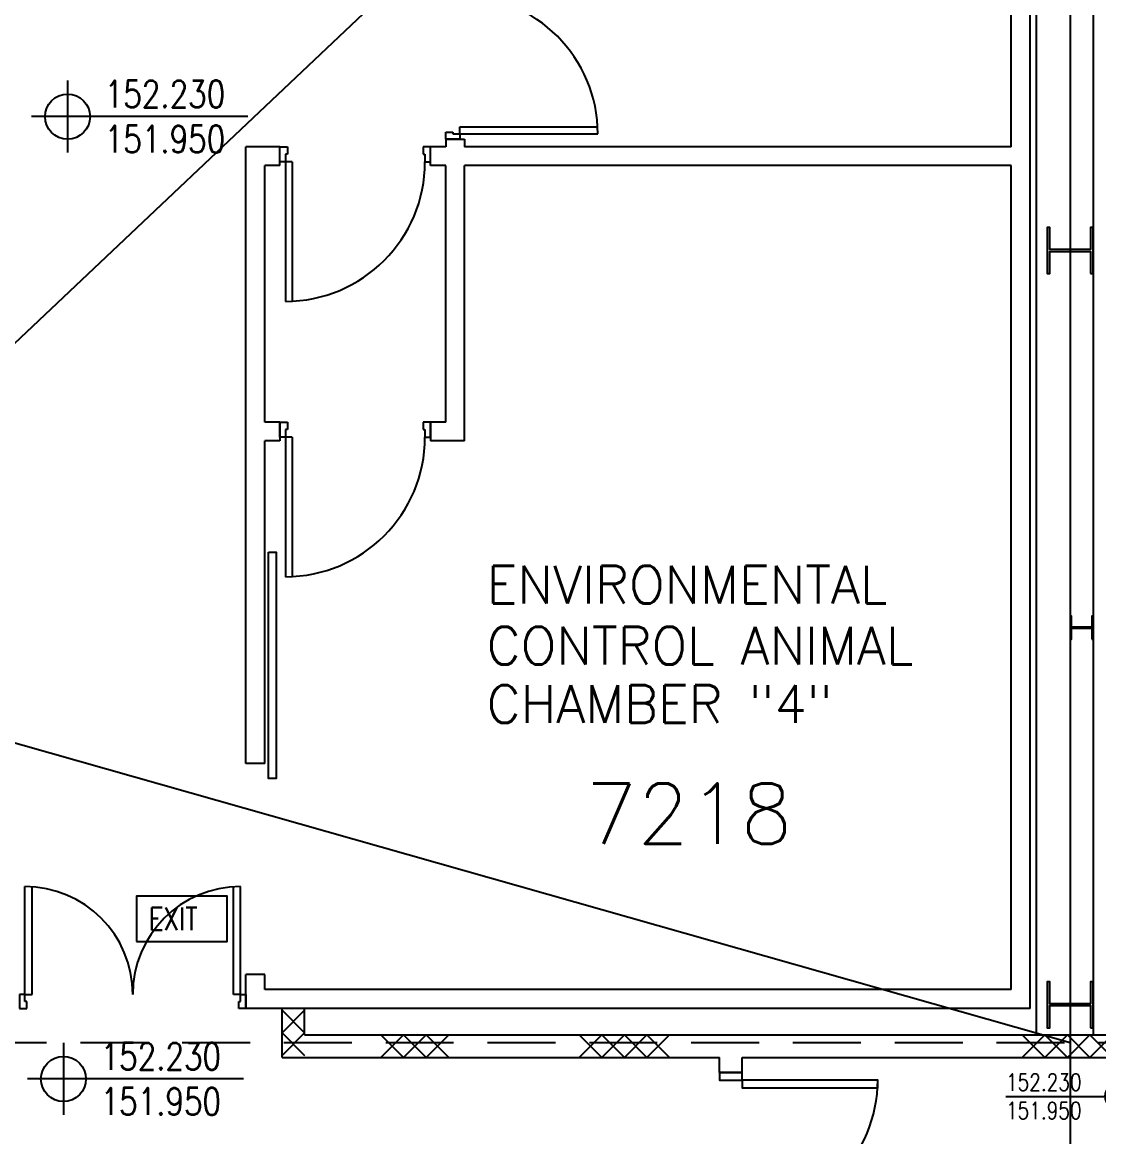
# Model space of a CAD drawing. Header units: millimetres. Extents: x -68474 to 336725, y -113450 to 40976.
# Drawn here: x 119053 to 126190, y -71875 to -64487 of the extents above; entities that cross this region are included whole.
import ezdxf

# ---------------------------------------------------------------- set-up
doc = ezdxf.new("R2010")
doc.units = ezdxf.units.MM
doc.header["$LTSCALE"] = 900
doc.linetypes.add('s5152a$0$DASHED', pattern=[0.75, 0.5, -0.25])
for name, color, linetype in [('s5152a$0$12', 7, 'Continuous'), ('s5152a$0$23', 7, 'Continuous'), ('s5152a$0$30', 7, 'Continuous'), ('s5152a$0$35', 7, 'Continuous'), ('s5152a$0$45', 7, 'Continuous'), ('s5152a$0$56', 7, 'Continuous'), ('s5152a$0$BLOCK', 2, 'Continuous'), ('s5152a$0$ELE', 13, 'Continuous'), ('s5152a$0$INNER', 4, 'Continuous'), ('s5152a$0$MGI-HAT', 7, 'Continuous'), ('s5152a$0$ROOM-NO', 4, 'Continuous'), ('s5152a$0$ST-POST', 5, 'Continuous'), ('s5152a$0$STEP', 15, 'Continuous')]:
    doc.layers.add(name, color=color, linetype=linetype)
doc.styles.add('s5152a$0$ROMANS', font='ROMANS', dxfattribs={"height": 0.2})
doc.styles.add('s5152a$0$STANDARD', font='SIMPLEX')

# ---------------------------------------------------------------- blocks, each defined once
blk = doc.blocks.new('s5152a$0$LEVEL')
at = {"layer": 's5152a$0$35', "linetype": 'Continuous'}
for p, q in [((0, 0.2), (0, -0.2)), ((1, 0), (-0.2, 0))]:
    blk.add_line(p, q, dxfattribs=at)
blk.add_circle((0, 0), 0.125, dxfattribs=at)
at = {"layer": 's5152a$0$35', "linetype": 'Continuous', "style": 's5152a$0$STANDARD', "width": 0.8}
for tag, p in [('TAG2', (0.2063, 0.05)), ('TAG1', (0.2063, -0.2))]:
    blk.add_attdef(tag, p, '', height=0.15, dxfattribs=at)
blk = doc.blocks.new('s5152a$0$DDR1525')
for p, q in [((37.5, 100), (37.5, 862.5)), ((87.5, 100), (87.5, 862.5)), ((1512.5, 100), (1512.5, 862.5)), ((1562.5, 100), (1562.5, 862.5)), ((0, 100), (0, 0)), ((37.5, 100), (0, 100)), ((37.5, 50), (37.5, 100)), ((37.5, 100), (87.5, 100)), ((1562.5, 100), (1512.5, 100)), ((1562.5, 100), (1600, 100)), ((1562.5, 50), (1562.5, 100)), ((1600, 100), (1600, 0)), ((0, 0), (50, 0)), ((50, 50), (37.5, 50)), ((50, 0), (50, 50)), ((1550, 50), (1562.5, 50)), ((1550, 0), (1550, 50)), ((1600, 0), (1550, 0))]:
    blk.add_line(p, q)
for centre, start, end in [((37.5, 100), 0, 90), ((1562.5, 100), 90, 180)]:
    blk.add_arc(centre, 762.5, start, end)
blk = doc.blocks.new('s5152a$0$DR1600')
at = {"layer": 's5152a$0$30', "linetype": 'Continuous'}
for points in [[(-1550, 150), (-1500, 150), (-1500, 1050), (-1550, 1050)], [(-50, 150), (-100, 150), (-100, 750), (-50, 750)], [(-1600, 0), (-1550, 0), (-1550, 150), (-1600, 150)], [(-50, 0), (0, 0), (0, 150), (-50, 150)]]:
    blk.add_lwpolyline(points, close=True, dxfattribs=at)
for centre, radius, start, end in [((-1550, 150), 900, 0, 90), ((-50, 150), 600, 90, 179.99999)]:
    blk.add_arc(centre, radius, start, end, dxfattribs=at)
blk = doc.blocks.new('s5152a$0$EXIT')
at = {"layer": 's5152a$0$56', "color": 1, "linetype": 'Continuous'}
blk.add_lwpolyline([(0, 0), (0.6, 0), (0.6, 0.3), (0, 0.3)], close=True, dxfattribs=at)
at = {"layer": 's5152a$0$56', "color": 1, "linetype": 'Continuous', "style": 's5152a$0$STANDARD', "width": 0.8}
blk.add_text('EXIT', height=0.15, dxfattribs=at).set_placement((0.0816, 0.0747))
blk = doc.blocks.new('s5152a$0$DR925')
for p, q in [((918.5, 100), (918.5, 1025)), ((962.5, 100), (962.5, 1025)), ((0, 100), (0, 0)), ((37.5, 100), (0, 100)), ((37.5, 50), (37.5, 100)), ((918.5, 100), (962.5, 100)), ((962.5, 100), (1000, 100)), ((962.5, 50), (962.5, 100)), ((1000, 100), (1000, 0)), ((0, 0), (50, 0)), ((50, 50), (37.5, 50)), ((50, 0), (50, 50)), ((950, 50), (962.5, 50)), ((950, 0), (950, 50)), ((1000, 0), (950, 0))]:
    blk.add_line(p, q)
blk.add_arc((962.5, 100), 925, 90, 180)

msp = doc.modelspace()

# ---------------------------------------------------------------- linework, layer by layer
at = {"layer": 's5152a$0$12', "color": 8, "linetype": 'Continuous'}
for p, q in [((116929.5, -68573.4), (125999.9, -59999.9)), ((116929.5, -68676.4), (126000.1, -71250))]:
    msp.add_line(p, q, dxfattribs=at)
at = {"layer": 's5152a$0$23', "color": 3, "linetype": 's5152a$0$DASHED'}
msp.add_lwpolyline([(129655, -71250), (129655, -73399.9), (113363.1, -73399.9), (113363.1, -71250)], close=True, dxfattribs=at)
at = {"layer": 's5152a$0$30'}
for p, q in [((121860.54762, -65262.4), (121860.54762, -65215.525)), ((121860.54762, -65215.525), (121907.42262, -65215.525)), ((121907.42262, -65215.525), (121907.42262, -65227.24375)), ((121907.42262, -65227.24375), (121954.29762, -65227.24375)), ((121954.29762, -65180.36875), (122869.14137, -65180.36875)), ((121954.29762, -65227.24375), (121954.29762, -65180.36875)), ((121954.29762, -65227.24375), (122869.14137, -65227.24375)), ((121954.29762, -65227.24375), (121954.29762, -65262.4)), ((121954.29762, -65262.4), (121860.54762, -65262.4))]:
    msp.add_line(p, q, dxfattribs=at)
at = {"layer": 's5152a$0$30', "color": 11}
msp.add_lwpolyline([(120685.54762, -67999.9), (120735.54762, -67999.9), (120735.54762, -69499.9), (120685.54762, -69499.9)], close=True, dxfattribs=at)
at = {"layer": 's5152a$0$30'}
msp.add_arc((121954.29762, -65227.24375), 914.84375, 0, 90, dxfattribs=at)
at = {"layer": 's5152a$0$45', "color": 8, "linetype": 'Continuous'}
for p, q in [((126000.1, -43170), (126000.1, -71250)), ((126000.1, -71250), (126000.1, -73299.9))]:
    msp.add_line(p, q, dxfattribs=at)
at = {"layer": 's5152a$0$BLOCK'}
for p, q in [((120775.1, -71349.9), (120775.1, -71024.9)), ((120925.1, -71024.9), (120775.1, -71024.9)), ((120925.1, -71199.9), (120925.1, -71024.9)), ((120925.1, -71199.9), (126325.1, -71199.9)), ((120775.1, -71349.9), (123675.1, -71349.9)), ((123675.1, -71449.9), (123675.1, -71349.9)), ((123825.1, -71349.9), (126325.1, -71349.9)), ((123825.1, -71449.9), (123825.1, -71349.9)), ((123675.1, -71449.9), (123825.1, -71449.9))]:
    msp.add_line(p, q, dxfattribs=at)
at = {"layer": 's5152a$0$ELE'}
msp.add_line((126152.6, -58347.4), (126152.6, -71199.9), dxfattribs=at)
at = {"layer": 's5152a$0$INNER'}
for p, q in [((120775.1, -71186.91305), (120925.1, -71036.91305)), ((120925.1, -71186.91305), (120775.1, -71036.91305)), ((120925.1, -71186.91305), (120775.1, -71336.91305)), ((120775.1, -71186.91305), (120925.1, -71336.91305)), ((121430.15916, -71349.9), (121580.15916, -71199.9)), ((121580.15916, -71349.9), (121430.15916, -71199.9)), ((121580.15916, -71349.9), (121730.15916, -71199.9)), ((121730.15916, -71349.9), (121580.15916, -71199.9)), ((121730.15916, -71349.9), (121880.15916, -71199.9)), ((121880.15916, -71349.9), (121730.15916, -71199.9)), ((122895.1, -71349.9), (122745.1, -71199.9)), ((122745.1, -71349.9), (122895.1, -71199.9)), ((123045.1, -71349.9), (122895.1, -71199.9)), ((122895.1, -71349.9), (123045.1, -71199.9)), ((123195.1, -71349.9), (123045.1, -71199.9)), ((123045.1, -71349.9), (123195.1, -71199.9)), ((123345.1, -71349.9), (123195.1, -71199.9)), ((123195.1, -71349.9), (123345.1, -71199.9)), ((125832.1, -71349.9), (125682.1, -71199.9)), ((125682.1, -71349.9), (125832.1, -71199.9)), ((125982.1, -71349.9), (125832.1, -71199.9)), ((125832.1, -71349.9), (125982.1, -71199.9)), ((126132.1, -71349.9), (125982.1, -71199.9)), ((125982.1, -71349.9), (126132.1, -71199.9)), ((126282.1, -71349.9), (126132.1, -71199.9)), ((126132.1, -71349.9), (126282.1, -71199.9))]:
    msp.add_line(p, q, dxfattribs=at)
at = {"layer": 's5152a$0$MGI-HAT', "color": 1}
for p, q in [((125735.54762, -71024.9), (125735.54762, -58724.9)), ((125610.54762, -65312.4), (125610.54762, -58849.9)), ((121860.54762, -65262.4), (121985.54762, -65262.4)), ((121860.54762, -65262.4), (121860.54762, -65312.4)), ((121985.54762, -65262.4), (121985.54762, -65312.4)), ((120760.54762, -65312.4), (120535.54762, -65312.4)), ((120535.54762, -69399.9), (120535.54762, -65312.4)), ((120760.54762, -65437.4), (120760.54762, -65312.4)), ((121860.54762, -65312.4), (121760.54762, -65312.4)), ((121760.54762, -65437.4), (121760.54762, -65312.4)), ((125610.54762, -65312.4), (121985.54762, -65312.4)), ((120660.54762, -67137.4), (120660.54762, -65437.4)), ((120760.54762, -65437.4), (120660.54762, -65437.4)), ((121860.54762, -65437.4), (121760.54762, -65437.4)), ((121860.54762, -67137.4), (121860.54762, -65437.4)), ((125610.54762, -65437.4), (121985.54762, -65437.4)), ((121985.54762, -67262.4), (121985.54762, -65437.4)), ((125610.54762, -70899.9), (125610.54762, -65437.4)), ((120760.54762, -67137.4), (120660.54762, -67137.4)), ((120760.54762, -67137.4), (120760.54762, -67262.4)), ((121760.54762, -67137.4), (121760.54762, -67262.4)), ((121860.54762, -67137.4), (121760.54762, -67137.4)), ((120760.54762, -67262.4), (120660.54762, -67262.4)), ((120660.54762, -69399.9), (120660.54762, -67262.4)), ((121985.54762, -67262.4), (121760.54762, -67262.4)), ((120660.54762, -69399.9), (120535.54762, -69399.9)), ((120535.54762, -71024.9), (120535.54762, -70799.9)), ((120660.54762, -70799.9), (120535.54762, -70799.9)), ((120660.54762, -70899.9), (120660.54762, -70799.9)), ((125610.54762, -70899.9), (120660.54762, -70899.9)), ((125735.54762, -71024.9), (120535.54762, -71024.9))]:
    msp.add_line(p, q, dxfattribs=at)
at = {"layer": 's5152a$0$ST-POST'}
for points in [[(126134.57044, -66152.4), (126152.6, -66152.4), (126152.6, -65847.4), (126134.57044, -65847.4), (126134.57044, -65993.89015), (125865.62956, -65993.89015), (125865.62956, -65847.4), (125847.6, -65847.4), (125847.6, -66152.4), (125865.62956, -66152.4), (125865.62956, -66005.90985), (126134.57044, -66005.90985)], [(126143.58522, -68576.15), (126152.6, -68576.15), (126152.6, -68423.65), (126143.58522, -68423.65), (126143.58522, -68496.89507), (126009.11478, -68496.89507), (126009.11478, -68423.65), (126000.1, -68423.65), (126000.1, -68576.15), (126009.11478, -68576.15), (126009.11478, -68502.90493), (126143.58522, -68502.90493)], [(126134.57044, -71152.4), (126152.6, -71152.4), (126152.6, -70847.4), (126134.57044, -70847.4), (126134.57044, -70993.89015), (125865.62956, -70993.89015), (125865.62956, -70847.4), (125847.6, -70847.4), (125847.6, -71152.4), (125865.62956, -71152.4), (125865.62956, -71005.90985), (126134.57044, -71005.90985)]]:
    msp.add_lwpolyline(points, close=True, dxfattribs=at)
at = {"layer": 's5152a$0$STEP', "linetype": 'Continuous'}
msp.add_line((125775.1, -58724.9), (125775.1, -71199.9), dxfattribs=at)

# ---------------------------------------------------------------- block references
at = {"xscale": 1194.688672566372, "yscale": 1194.688672566372, "zscale": 1592.920353982301}
for p in [(119353.48821, -65112.53892), (119326.00702, -71491.79923)]:
    msp.add_blockref('s5152a$0$LEVEL', p, dxfattribs=at).add_auto_attribs({'TAG1': '151.950', 'TAG2': '152.230'})
at = {"xscale": 999.9979999999999, "yscale": 999.9979999999999, "zscale": 1000}
msp.add_blockref('s5152a$0$EXIT', (119810.87611, -70580.47069), dxfattribs=at)
ref = msp.add_blockref('s5152a$0$LEVEL', (126325.1, -71607.41267), dxfattribs=dict(xscale=749.999, yscale=-749.999, zscale=1000, rotation=180))
ref.add_attrib('TAG1', '151.950', (125575.1, -71757.41267), dxfattribs={"layer": 's5152a$0$35', "linetype": 'Continuous', "height": 112.5, "style": 's5152a$0$STANDARD', "width": 0.8})
ref.add_attrib('TAG2', '152.230', (125575.1, -71569.91267), dxfattribs={"layer": 's5152a$0$35', "linetype": 'Continuous', "height": 112.5, "style": 's5152a$0$STANDARD', "width": 0.8})
at = {"layer": 's5152a$0$30', "color": 1, "rotation": 180}
for p in [(121760.54762, -65312.4), (121760.54762, -67137.4)]:
    msp.add_blockref('s5152a$0$DR925', p, dxfattribs=at)
at = {"layer": 's5152a$0$30', "xscale": 0.9375, "yscale": 0.9375, "zscale": 0.9375}
msp.add_blockref('s5152a$0$DDR1525', (119035.54762, -71024.9), dxfattribs=at)
at = {"layer": 's5152a$0$30', "rotation": 270}
msp.add_blockref('s5152a$0$DR1600', (123675.1, -73049.9), dxfattribs=at)

# ---------------------------------------------------------------- texts
at = {"layer": 's5152a$0$12', "color": 1, "style": 's5152a$0$ROMANS'}
for s, p in [('ENVIRONMENTAL', (122132.94274, -68340)), ('CONTROL ANIMAL', (122132.94274, -68744.7619)), ('CHAMBER "4"', (122132.94274, -69131.7619))]:
    msp.add_text(s, height=250, dxfattribs=at).set_placement(p)
at = {"layer": 's5152a$0$ROOM-NO', "style": 's5152a$0$STANDARD'}
msp.add_text('7218', height=400, dxfattribs=at).set_placement((122787.59971, -69932.2886))

doc.saveas('drawing.dxf')
